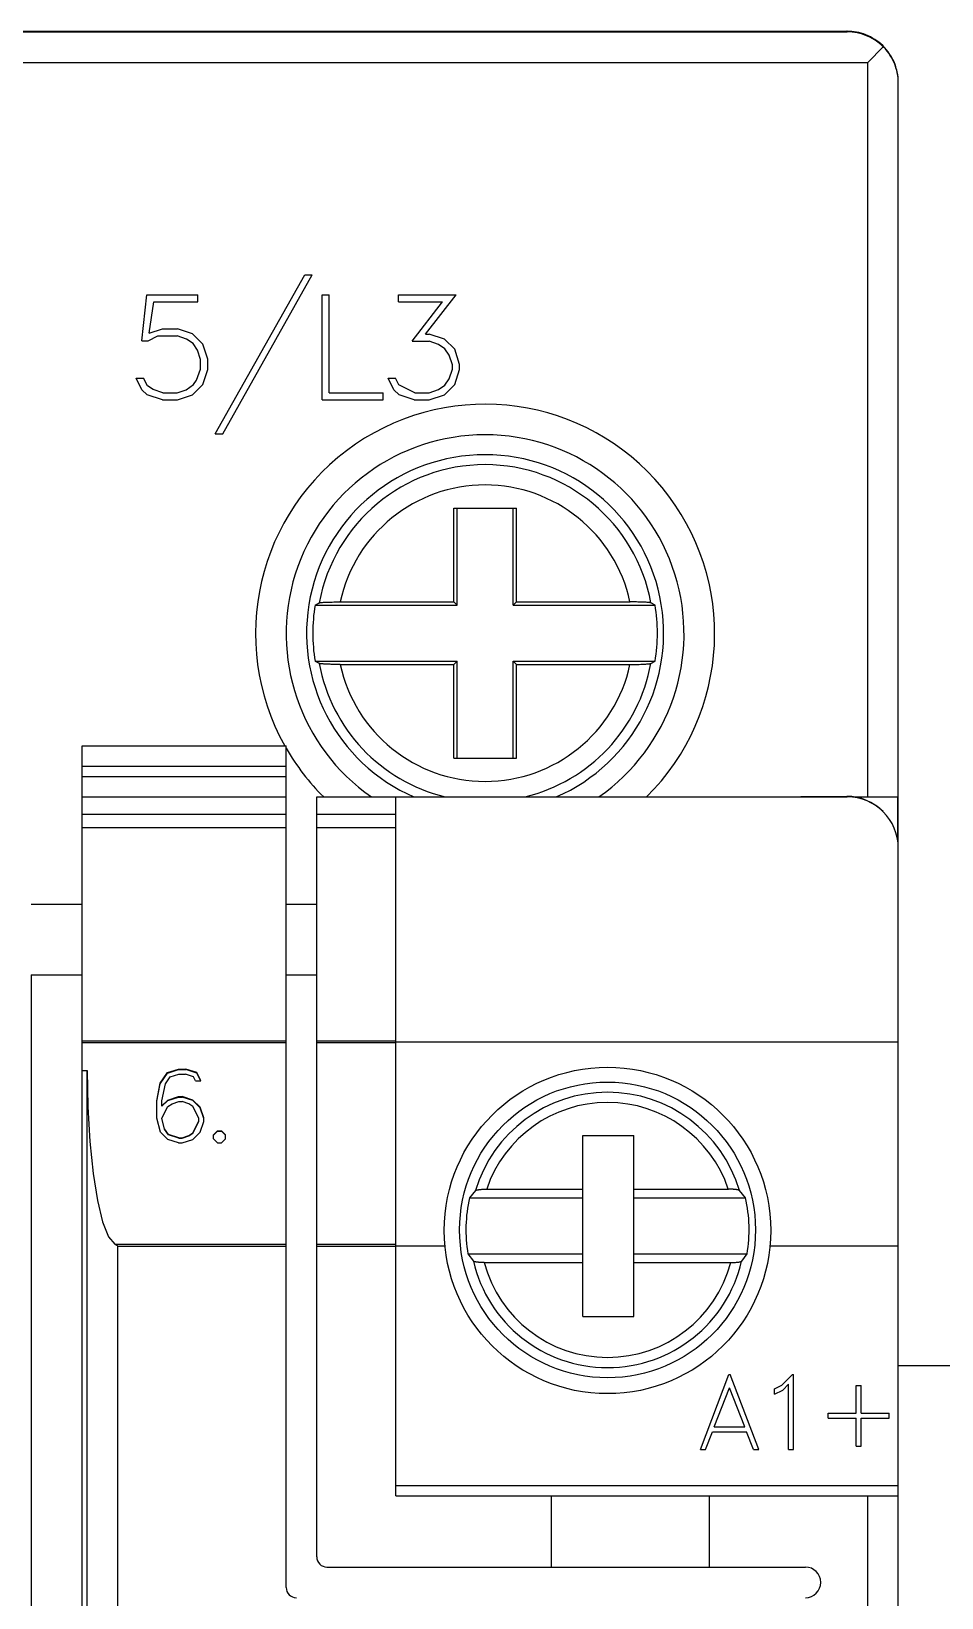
# Model space of a CAD drawing. Header units: millimetres. Extents: x -72 to 2978, y -1067 to 2817.
# Drawn here: x 2260.42 to 2278.27, y 231.93 to 262.64 of the extents above; entities that cross this region are included whole.
import ezdxf

# ---------------------------------------------------------------- set-up
doc = ezdxf.new("R2010")
doc.units = ezdxf.units.MM
doc.layers.add('10000_FRONT', color=7, linetype='Continuous')

msp = doc.modelspace()

# ---------------------------------------------------------------- linework, layer by layer
msp.add_line((2277.418, 235.125), (2277.418, 241.125))
at = {"color": 6, "linetype": 'ByBlock'}
msp.add_line((2277.418, 236.476), (2283.918, 236.476), dxfattribs=at)
at = {"layer": '10000_FRONT', "color": 7, "linetype": 'Continuous', "lineweight": 25}
for p, q in [((2233.418, 262.626), (2276.418, 262.626)), ((2233.428, 262.636), (2276.408, 262.636)), ((2276.462, 262.635), (2276.418, 262.636)), ((2276.466, 262.625), (2276.418, 262.626)), ((2276.507, 262.632), (2276.462, 262.635)), ((2276.515, 262.621), (2276.466, 262.625)), ((2276.552, 262.627), (2276.507, 262.632)), ((2276.564, 262.615), (2276.515, 262.621)), ((2276.598, 262.62), (2276.552, 262.627)), ((2276.615, 262.606), (2276.564, 262.615)), ((2276.645, 262.61), (2276.598, 262.62)), ((2276.665, 262.595), (2276.615, 262.606)), ((2276.691, 262.598), (2276.645, 262.61)), ((2276.715, 262.581), (2276.665, 262.595)), ((2276.737, 262.584), (2276.691, 262.598)), ((2276.765, 262.564), (2276.715, 262.581)), ((2276.782, 262.567), (2276.737, 262.584)), ((2276.814, 262.544), (2276.765, 262.564)), ((2276.827, 262.549), (2276.782, 262.567)), ((2276.862, 262.522), (2276.814, 262.544)), ((2276.818, 262.026), (2277.125, 262.333)), ((2276.871, 262.527), (2276.827, 262.549)), ((2276.909, 262.497), (2276.862, 262.522)), ((2276.914, 262.504), (2276.871, 262.527)), ((2276.955, 262.47), (2276.909, 262.497)), ((2276.956, 262.479), (2276.914, 262.504)), ((2276.999, 262.44), (2276.955, 262.47)), ((2276.997, 262.452), (2276.956, 262.479)), ((2277.036, 262.423), (2276.997, 262.452)), ((2277.041, 262.408), (2276.999, 262.44)), ((2277.074, 262.39), (2277.036, 262.423)), ((2277.083, 262.373), (2277.041, 262.408)), ((2277.113, 262.355), (2277.074, 262.39)), ((2277.125, 262.333), (2277.083, 262.373)), ((2277.151, 262.316), (2277.113, 262.355)), ((2277.165, 262.291), (2277.125, 262.333)), ((2277.187, 262.275), (2277.151, 262.316)), ((2277.2, 262.249), (2277.165, 262.291)), ((2277.222, 262.231), (2277.187, 262.275)), ((2233.018, 262.026), (2276.818, 262.026)), ((2276.818, 247.626), (2276.818, 262.026)), ((2277.232, 262.207), (2277.2, 262.249)), ((2277.254, 262.184), (2277.222, 262.231)), ((2277.262, 262.163), (2277.232, 262.207)), ((2277.284, 262.136), (2277.254, 262.184)), ((2277.289, 262.117), (2277.262, 262.163)), ((2277.311, 262.086), (2277.284, 262.136)), ((2277.314, 262.07), (2277.289, 262.117)), ((2277.335, 262.036), (2277.311, 262.086)), ((2277.336, 262.022), (2277.314, 262.07)), ((2277.33, 262.036), (2277.335, 262.036)), ((2277.356, 261.973), (2277.336, 262.022)), ((2277.373, 261.923), (2277.356, 261.973)), ((2277.387, 261.873), (2277.373, 261.923)), ((2277.398, 261.823), (2277.387, 261.873)), ((2277.407, 261.772), (2277.398, 261.823)), ((2277.413, 261.723), (2277.407, 261.772)), ((2277.417, 261.674), (2277.413, 261.723)), ((2277.418, 261.626), (2277.417, 261.674)), ((2277.418, 247.626), (2277.418, 261.626)), ((2264.028, 254.744), (2265.782, 257.86)), ((2264.177, 254.744), (2265.93, 257.86)), ((2265.782, 257.86), (2265.93, 257.86)), ((2262.587, 256.568), (2262.687, 257.468)), ((2262.687, 257.468), (2263.689, 257.468)), ((2263.689, 257.331), (2263.689, 257.468)), ((2266.124, 257.468), (2266.261, 257.468)), ((2266.124, 255.41), (2266.124, 257.468)), ((2266.261, 255.547), (2266.261, 257.468)), ((2267.623, 257.468), (2268.754, 257.468)), ((2267.623, 257.331), (2267.623, 257.468)), ((2268.151, 256.701), (2268.754, 257.468)), ((2262.734, 256.717), (2262.822, 257.331)), ((2262.822, 257.331), (2263.689, 257.331)), ((2267.623, 257.331), (2268.484, 257.331)), ((2267.889, 256.561), (2268.484, 257.331)), ((2262.734, 256.717), (2262.993, 256.802)), ((2262.993, 256.802), (2263.286, 256.802)), ((2263.582, 256.704), (2263.286, 256.802)), ((2262.587, 256.568), (2262.712, 256.568)), ((2262.712, 256.568), (2262.904, 256.665)), ((2262.904, 256.665), (2263.281, 256.665)), ((2263.464, 256.601), (2263.281, 256.665)), ((2263.593, 256.515), (2263.464, 256.601)), ((2263.783, 256.502), (2263.582, 256.704)), ((2263.679, 256.385), (2263.593, 256.515)), ((2263.881, 256.206), (2263.783, 256.502)), ((2267.889, 256.561), (2268.219, 256.561)), ((2268.151, 256.701), (2268.224, 256.701)), ((2268.403, 256.498), (2268.219, 256.561)), ((2268.521, 256.602), (2268.224, 256.701)), ((2268.531, 256.414), (2268.403, 256.498)), ((2268.722, 256.402), (2268.521, 256.602)), ((2263.741, 256.2), (2263.679, 256.385)), ((2263.741, 256.013), (2263.741, 256.2)), ((2263.881, 256.007), (2263.881, 256.206)), ((2268.617, 256.284), (2268.531, 256.414)), ((2268.68, 256.1), (2268.617, 256.284)), ((2268.819, 256.106), (2268.722, 256.402)), ((2262.592, 255.609), (2262.479, 255.836)), ((2262.479, 255.836), (2262.624, 255.836)), ((2262.699, 255.686), (2262.624, 255.836)), ((2263.658, 255.794), (2263.741, 256.013)), ((2263.783, 255.71), (2263.881, 256.007)), ((2267.53, 255.609), (2267.418, 255.836)), ((2267.418, 255.836), (2267.563, 255.836)), ((2267.628, 255.702), (2267.563, 255.836)), ((2268.531, 255.696), (2268.617, 255.825)), ((2268.617, 255.825), (2268.68, 256.01)), ((2268.68, 256.01), (2268.68, 256.1)), ((2268.722, 255.709), (2268.819, 256.004)), ((2268.819, 256.004), (2268.819, 256.106)), ((2262.696, 255.508), (2262.592, 255.609)), ((2262.993, 255.41), (2262.696, 255.508)), ((2262.814, 255.612), (2262.699, 255.686)), ((2262.998, 255.547), (2262.814, 255.612)), ((2262.998, 255.547), (2263.281, 255.547)), ((2263.281, 255.547), (2263.456, 255.605)), ((2263.286, 255.41), (2263.582, 255.51)), ((2263.456, 255.605), (2263.603, 255.711)), ((2263.582, 255.51), (2263.783, 255.71)), ((2263.603, 255.711), (2263.658, 255.794)), ((2266.261, 255.547), (2267.318, 255.547)), ((2267.318, 255.41), (2267.318, 255.547)), ((2267.635, 255.508), (2267.53, 255.609)), ((2267.939, 255.547), (2267.628, 255.702)), ((2267.931, 255.41), (2267.635, 255.508)), ((2267.939, 255.547), (2268.219, 255.547)), ((2268.219, 255.547), (2268.403, 255.612)), ((2268.224, 255.41), (2268.521, 255.509)), ((2268.403, 255.612), (2268.531, 255.696)), ((2268.521, 255.509), (2268.722, 255.709)), ((2262.993, 255.41), (2263.286, 255.41)), ((2266.124, 255.41), (2267.318, 255.41)), ((2267.931, 255.41), (2268.224, 255.41)), ((2264.028, 254.744), (2264.177, 254.744)), ((2268.705, 253.286), (2269.931, 253.286)), ((2268.705, 251.449), (2268.705, 253.286)), ((2268.768, 251.386), (2268.768, 253.286)), ((2269.868, 251.386), (2269.868, 253.286)), ((2269.931, 251.449), (2269.931, 253.286)), ((2265.986, 251.386), (2265.997, 251.392)), ((2265.986, 251.386), (2268.768, 251.386)), ((2265.997, 251.392), (2266.009, 251.399)), ((2266.009, 251.399), (2266.021, 251.405)), ((2266.021, 251.405), (2266.032, 251.411)), ((2266.032, 251.411), (2266.044, 251.417)), ((2266.044, 251.417), (2266.056, 251.424)), ((2266.056, 251.424), (2266.067, 251.43)), ((2266.067, 251.43), (2266.072, 251.431)), ((2266.072, 251.431), (2266.079, 251.433)), ((2266.079, 251.433), (2266.088, 251.435)), ((2266.088, 251.435), (2266.1, 251.436)), ((2266.1, 251.436), (2266.113, 251.438)), ((2266.113, 251.438), (2266.13, 251.439)), ((2266.13, 251.439), (2266.149, 251.441)), ((2266.149, 251.441), (2266.169, 251.442)), ((2266.169, 251.442), (2266.19, 251.443)), ((2266.19, 251.443), (2266.214, 251.444)), ((2266.214, 251.444), (2266.239, 251.445)), ((2266.239, 251.445), (2266.267, 251.446)), ((2266.267, 251.446), (2266.295, 251.447)), ((2266.295, 251.447), (2266.323, 251.447)), ((2266.323, 251.447), (2266.352, 251.448)), ((2266.352, 251.448), (2266.383, 251.448)), ((2266.383, 251.448), (2266.415, 251.449)), ((2266.415, 251.449), (2266.447, 251.449)), ((2266.447, 251.449), (2266.477, 251.449)), ((2266.477, 251.449), (2268.705, 251.449)), ((2268.768, 251.386), (2268.705, 251.449)), ((2269.868, 251.386), (2269.931, 251.449)), ((2269.868, 251.386), (2272.651, 251.386)), ((2269.931, 251.449), (2272.159, 251.449)), ((2272.184, 251.449), (2272.159, 251.449)), ((2272.21, 251.449), (2272.184, 251.449)), ((2272.237, 251.449), (2272.21, 251.449)), ((2272.263, 251.448), (2272.237, 251.449)), ((2272.288, 251.448), (2272.263, 251.448)), ((2272.312, 251.447), (2272.288, 251.448)), ((2272.335, 251.447), (2272.312, 251.447)), ((2272.359, 251.446), (2272.335, 251.447)), ((2272.382, 251.446), (2272.359, 251.446)), ((2272.404, 251.445), (2272.382, 251.446)), ((2272.425, 251.444), (2272.404, 251.445)), ((2272.444, 251.443), (2272.425, 251.444)), ((2272.462, 251.442), (2272.444, 251.443)), ((2272.479, 251.441), (2272.462, 251.442)), ((2272.495, 251.44), (2272.479, 251.441)), ((2272.51, 251.439), (2272.495, 251.44)), ((2272.523, 251.438), (2272.51, 251.439)), ((2272.535, 251.436), (2272.523, 251.438)), ((2272.544, 251.435), (2272.535, 251.436)), ((2272.553, 251.434), (2272.544, 251.435)), ((2272.56, 251.433), (2272.553, 251.434)), ((2272.565, 251.431), (2272.56, 251.433)), ((2272.569, 251.43), (2272.565, 251.431)), ((2272.58, 251.424), (2272.569, 251.43)), ((2272.592, 251.417), (2272.58, 251.424)), ((2272.604, 251.411), (2272.592, 251.417)), ((2272.615, 251.405), (2272.604, 251.411)), ((2272.627, 251.399), (2272.615, 251.405)), ((2272.639, 251.392), (2272.627, 251.399)), ((2272.651, 251.386), (2272.639, 251.392)), ((2265.997, 250.28), (2265.986, 250.286)), ((2265.986, 250.286), (2268.768, 250.286)), ((2266.009, 250.273), (2265.997, 250.28)), ((2266.021, 250.267), (2266.009, 250.273)), ((2266.032, 250.261), (2266.021, 250.267)), ((2266.044, 250.255), (2266.032, 250.261)), ((2266.056, 250.249), (2266.044, 250.255)), ((2266.067, 250.242), (2266.056, 250.249)), ((2266.071, 250.241), (2266.067, 250.242)), ((2266.076, 250.24), (2266.071, 250.241)), ((2266.083, 250.238), (2266.076, 250.24)), ((2266.092, 250.237), (2266.083, 250.238)), ((2266.101, 250.236), (2266.092, 250.237)), ((2266.113, 250.235), (2266.101, 250.236)), ((2266.126, 250.233), (2266.113, 250.235)), ((2266.141, 250.232), (2266.126, 250.233)), ((2266.157, 250.231), (2266.141, 250.232)), ((2266.174, 250.23), (2266.157, 250.231)), ((2266.192, 250.229), (2266.174, 250.23)), ((2266.211, 250.228), (2266.192, 250.229)), ((2266.232, 250.227), (2266.211, 250.228)), ((2266.255, 250.227), (2266.232, 250.227)), ((2266.278, 250.226), (2266.255, 250.227)), ((2266.301, 250.225), (2266.278, 250.226)), ((2266.324, 250.225), (2266.301, 250.225)), ((2266.348, 250.224), (2266.324, 250.225)), ((2266.373, 250.224), (2266.348, 250.224)), ((2266.4, 250.224), (2266.373, 250.224)), ((2266.426, 250.223), (2266.4, 250.224)), ((2266.452, 250.223), (2266.426, 250.223)), ((2266.477, 250.223), (2266.452, 250.223)), ((2266.477, 250.223), (2268.705, 250.223)), ((2268.705, 250.223), (2268.768, 250.286)), ((2268.705, 248.386), (2268.705, 250.223)), ((2268.768, 248.386), (2268.768, 250.286)), ((2269.931, 250.223), (2269.868, 250.286)), ((2269.868, 250.286), (2272.651, 250.286)), ((2269.868, 248.386), (2269.868, 250.286)), ((2269.931, 250.223), (2272.159, 250.223)), ((2269.931, 248.386), (2269.931, 250.223)), ((2272.159, 250.223), (2272.189, 250.223)), ((2272.189, 250.223), (2272.221, 250.223)), ((2272.221, 250.223), (2272.253, 250.224)), ((2272.253, 250.224), (2272.284, 250.224)), ((2272.284, 250.224), (2272.313, 250.225)), ((2272.313, 250.225), (2272.341, 250.225)), ((2272.341, 250.225), (2272.37, 250.226)), ((2272.37, 250.226), (2272.397, 250.227)), ((2272.397, 250.227), (2272.423, 250.228)), ((2272.423, 250.228), (2272.446, 250.229)), ((2272.446, 250.229), (2272.467, 250.23)), ((2272.467, 250.23), (2272.488, 250.232)), ((2272.488, 250.232), (2272.506, 250.233)), ((2272.506, 250.233), (2272.523, 250.234)), ((2272.523, 250.234), (2272.536, 250.236)), ((2272.536, 250.236), (2272.548, 250.237)), ((2272.548, 250.237), (2272.557, 250.239)), ((2272.557, 250.239), (2272.564, 250.241)), ((2272.564, 250.241), (2272.569, 250.242)), ((2272.569, 250.242), (2272.58, 250.249)), ((2272.58, 250.249), (2272.592, 250.255)), ((2272.592, 250.255), (2272.604, 250.261)), ((2272.604, 250.261), (2272.615, 250.267)), ((2272.615, 250.267), (2272.627, 250.273)), ((2272.627, 250.273), (2272.639, 250.28)), ((2272.639, 250.28), (2272.651, 250.286)), ((2261.418, 248.626), (2265.418, 248.626)), ((2261.418, 191.626), (2261.418, 248.626)), ((2265.418, 248.226), (2265.418, 248.626)), ((2261.418, 248.226), (2265.418, 248.226)), ((2265.418, 248.026), (2265.418, 248.226)), ((2268.705, 248.386), (2269.931, 248.386)), ((2261.418, 248.026), (2265.418, 248.026)), ((2265.418, 247.626), (2265.418, 248.026)), ((2261.418, 247.626), (2265.418, 247.626)), ((2265.418, 247.289), (2265.418, 247.626)), ((2266.018, 247.626), (2267.568, 247.626)), ((2266.018, 247.289), (2266.018, 247.626)), ((2266.018, 247.626), (2266.018, 247.626)), ((2267.568, 247.626), (2276.418, 247.626)), ((2267.568, 247.626), (2267.568, 247.626)), ((2267.568, 247.289), (2267.568, 247.626)), ((2275.508, 247.636), (2276.408, 247.636)), ((2275.508, 247.626), (2275.508, 247.636)), ((2276.549, 247.626), (2276.818, 247.626)), ((2276.818, 247.626), (2277.418, 247.626)), ((2277.408, 246.767), (2277.408, 247.626)), ((2277.418, 246.634), (2277.418, 247.626)), ((2261.418, 247.289), (2265.418, 247.289)), ((2265.418, 247.026), (2265.418, 247.289)), ((2266.018, 247.289), (2267.568, 247.289)), ((2266.018, 247.026), (2266.018, 247.289)), ((2267.568, 247.026), (2267.568, 247.289)), ((2261.418, 247.026), (2265.418, 247.026)), ((2265.418, 242.842), (2265.418, 247.026)), ((2266.018, 247.026), (2267.568, 247.026)), ((2266.018, 242.842), (2266.018, 247.026)), ((2267.568, 242.842), (2267.568, 247.026)), ((2277.418, 242.823), (2277.418, 246.626)), ((2260.418, 245.526), (2261.418, 245.526)), ((2265.418, 245.526), (2266.018, 245.526)), ((2260.418, 244.136), (2261.418, 244.136)), ((2260.428, 196.136), (2260.428, 244.136)), ((2265.418, 244.136), (2266.018, 244.136)), ((2261.418, 242.842), (2265.418, 242.842)), ((2261.418, 242.808), (2265.418, 242.808)), ((2265.418, 242.808), (2265.418, 242.842)), ((2265.418, 238.856), (2265.418, 242.808)), ((2266.018, 242.842), (2267.568, 242.842)), ((2266.018, 242.808), (2266.018, 242.842)), ((2266.018, 242.808), (2267.568, 242.808)), ((2266.018, 238.856), (2266.018, 242.808)), ((2267.568, 242.808), (2267.568, 242.842)), ((2267.568, 242.823), (2277.418, 242.823)), ((2267.568, 238.856), (2267.568, 242.808)), ((2277.418, 238.826), (2277.418, 242.823)), ((2261.418, 242.265), (2261.518, 242.265)), ((2261.518, 197.987), (2261.518, 242.265)), ((2262.883, 241.67), (2262.951, 242.011)), ((2262.883, 241.661), (2262.951, 242.001)), ((2262.951, 242.011), (2263.095, 242.221)), ((2262.951, 242.001), (2263.095, 242.211)), ((2262.951, 242.001), (2262.951, 242.011)), ((2262.983, 241.665), (2263.052, 242)), ((2263.052, 242), (2263.143, 242.136)), ((2263.095, 242.221), (2263.308, 242.29)), ((2263.095, 242.211), (2263.308, 242.281)), ((2263.095, 242.211), (2263.095, 242.221)), ((2263.143, 242.136), (2263.312, 242.193)), ((2263.308, 242.29), (2263.45, 242.29)), ((2263.308, 242.281), (2263.308, 242.29)), ((2263.308, 242.281), (2263.45, 242.281)), ((2263.312, 242.193), (2263.445, 242.193)), ((2263.6, 242.14), (2263.445, 242.193)), ((2263.665, 242.221), (2263.45, 242.29)), ((2263.45, 242.281), (2263.45, 242.29)), ((2263.665, 242.211), (2263.45, 242.281)), ((2263.643, 242.057), (2263.6, 242.14)), ((2263.643, 242.057), (2263.747, 242.057)), ((2263.747, 242.057), (2263.665, 242.221)), ((2263.665, 242.211), (2263.665, 242.221)), ((2263.743, 242.057), (2263.665, 242.211)), ((2263.097, 241.681), (2263.308, 241.751)), ((2263.097, 241.673), (2263.308, 241.742)), ((2263.308, 241.751), (2263.381, 241.751)), ((2263.308, 241.742), (2263.308, 241.751)), ((2263.308, 241.742), (2263.381, 241.742)), ((2263.592, 241.681), (2263.381, 241.751)), ((2263.381, 241.742), (2263.381, 241.751)), ((2263.592, 241.673), (2263.381, 241.742)), ((2262.883, 241.328), (2262.883, 241.67)), ((2262.983, 241.569), (2263.097, 241.681)), ((2262.983, 241.561), (2263.097, 241.673)), ((2262.983, 241.569), (2262.983, 241.665)), ((2262.983, 241.561), (2262.983, 241.569)), ((2262.983, 241.329), (2263.099, 241.557)), ((2263.097, 241.673), (2263.097, 241.681)), ((2263.099, 241.557), (2263.181, 241.609)), ((2263.181, 241.609), (2263.312, 241.653)), ((2263.312, 241.653), (2263.377, 241.653)), ((2263.508, 241.609), (2263.377, 241.653)), ((2263.59, 241.557), (2263.508, 241.609)), ((2263.706, 241.327), (2263.59, 241.557)), ((2263.736, 241.54), (2263.592, 241.681)), ((2263.592, 241.673), (2263.592, 241.681)), ((2263.736, 241.532), (2263.592, 241.673)), ((2263.806, 241.332), (2263.736, 241.54)), ((2263.736, 241.532), (2263.736, 241.54)), ((2263.806, 241.324), (2263.736, 241.532)), ((2262.953, 241.052), (2262.883, 241.328)), ((2263.035, 241.121), (2262.983, 241.329)), ((2262.983, 241.321), (2262.983, 241.329)), ((2263.035, 241.113), (2262.983, 241.321)), ((2263.114, 241.006), (2263.035, 241.121)), ((2263.035, 241.113), (2263.035, 241.121)), ((2263.114, 240.999), (2263.035, 241.113)), ((2263.59, 241.038), (2263.706, 241.268)), ((2263.59, 241.03), (2263.706, 241.26)), ((2263.706, 241.268), (2263.706, 241.327)), ((2263.706, 241.26), (2263.706, 241.268)), ((2263.736, 241.052), (2263.806, 241.26)), ((2263.806, 241.26), (2263.806, 241.332)), ((2263.991, 240.999), (2264.07, 241.077)), ((2264.07, 241.077), (2264.15, 241.077)), ((2264.07, 241.07), (2264.07, 241.077)), ((2264.229, 240.999), (2264.15, 241.077)), ((2264.15, 241.07), (2264.15, 241.077)), ((2263.097, 240.912), (2262.953, 241.052)), ((2263.308, 240.842), (2263.097, 240.912)), ((2263.312, 240.94), (2263.114, 241.006)), ((2263.114, 240.999), (2263.114, 241.006)), ((2263.312, 240.933), (2263.114, 240.999)), ((2263.308, 240.842), (2263.381, 240.842)), ((2263.312, 240.94), (2263.377, 240.94)), ((2263.312, 240.933), (2263.312, 240.94)), ((2263.312, 240.933), (2263.377, 240.933)), ((2263.377, 240.94), (2263.508, 240.986)), ((2263.377, 240.933), (2263.508, 240.979)), ((2263.377, 240.933), (2263.377, 240.94)), ((2263.381, 240.842), (2263.592, 240.912)), ((2263.508, 240.986), (2263.59, 241.038)), ((2263.508, 240.979), (2263.59, 241.03)), ((2263.508, 240.979), (2263.508, 240.986)), ((2263.59, 241.03), (2263.59, 241.038)), ((2263.592, 240.912), (2263.736, 241.052)), ((2263.991, 240.992), (2264.07, 241.07)), ((2263.991, 240.92), (2263.991, 240.999)), ((2264.07, 240.842), (2263.991, 240.92)), ((2264.07, 241.07), (2264.15, 241.07)), ((2264.07, 240.842), (2264.15, 240.842)), ((2264.229, 240.992), (2264.15, 241.07)), ((2264.15, 240.842), (2264.229, 240.92)), ((2264.229, 240.92), (2264.229, 240.999)), ((2271.233, 240.986), (2272.233, 240.986)), ((2271.233, 237.436), (2271.233, 240.986)), ((2272.233, 237.436), (2272.233, 240.986)), ((2269.131, 239.907), (2269.015, 239.766)), ((2269.131, 239.907), (2269.134, 239.91)), ((2269.134, 239.91), (2269.138, 239.912)), ((2269.138, 239.912), (2269.143, 239.915)), ((2269.143, 239.915), (2269.149, 239.917)), ((2269.149, 239.917), (2269.157, 239.919)), ((2269.157, 239.919), (2269.166, 239.921)), ((2269.166, 239.921), (2269.176, 239.923)), ((2269.176, 239.923), (2269.187, 239.925)), ((2269.187, 239.925), (2269.198, 239.927)), ((2269.198, 239.927), (2269.211, 239.929)), ((2269.211, 239.929), (2269.225, 239.93)), ((2269.225, 239.93), (2269.239, 239.932)), ((2269.239, 239.932), (2269.254, 239.933)), ((2269.254, 239.933), (2269.269, 239.934)), ((2269.269, 239.934), (2269.284, 239.935)), ((2269.284, 239.935), (2269.3, 239.935)), ((2269.3, 239.935), (2269.317, 239.936)), ((2269.317, 239.936), (2269.333, 239.936)), ((2269.333, 239.936), (2269.35, 239.936)), ((2269.35, 239.936), (2271.233, 239.936)), ((2272.233, 239.936), (2274.087, 239.936)), ((2274.1, 239.936), (2274.087, 239.936)), ((2274.114, 239.936), (2274.1, 239.936)), ((2274.127, 239.935), (2274.114, 239.936)), ((2274.141, 239.935), (2274.127, 239.935)), ((2274.154, 239.934), (2274.141, 239.935)), ((2274.167, 239.934), (2274.154, 239.934)), ((2274.179, 239.933), (2274.167, 239.934)), ((2274.191, 239.932), (2274.179, 239.933)), ((2274.203, 239.931), (2274.191, 239.932)), ((2274.215, 239.93), (2274.203, 239.931)), ((2274.226, 239.929), (2274.215, 239.93)), ((2274.237, 239.927), (2274.226, 239.929)), ((2274.246, 239.926), (2274.237, 239.927)), ((2274.255, 239.924), (2274.246, 239.926)), ((2274.264, 239.923), (2274.255, 239.924)), ((2274.272, 239.921), (2274.264, 239.923)), ((2274.28, 239.919), (2274.272, 239.921)), ((2274.286, 239.917), (2274.28, 239.919)), ((2274.291, 239.915), (2274.286, 239.917)), ((2274.296, 239.914), (2274.291, 239.915)), ((2274.3, 239.911), (2274.296, 239.914)), ((2274.303, 239.909), (2274.3, 239.911)), ((2274.305, 239.907), (2274.303, 239.909)), ((2274.421, 239.766), (2274.306, 239.907)), ((2269.015, 239.766), (2271.233, 239.766)), ((2272.233, 239.766), (2274.421, 239.766)), ((2262.067, 238.851), (2262.058, 238.856)), ((2262.058, 238.856), (2265.418, 238.856)), ((2262.075, 238.846), (2262.067, 238.851)), ((2262.084, 238.841), (2262.075, 238.846)), ((2262.093, 238.836), (2262.084, 238.841)), ((2262.101, 238.831), (2262.093, 238.836)), ((2262.11, 238.826), (2262.101, 238.831)), ((2262.118, 238.821), (2262.11, 238.826)), ((2262.118, 238.821), (2265.418, 238.821)), ((2262.118, 201.431), (2262.118, 238.821)), ((2265.418, 238.821), (2265.418, 238.856)), ((2265.418, 232.126), (2265.418, 238.821)), ((2266.018, 238.856), (2267.568, 238.856)), ((2266.018, 238.821), (2266.018, 238.856)), ((2266.018, 238.821), (2267.568, 238.821)), ((2266.018, 232.726), (2266.018, 238.821)), ((2267.568, 238.821), (2267.568, 238.856)), ((2267.568, 238.826), (2268.532, 238.826)), ((2267.568, 233.926), (2267.568, 238.821)), ((2268.982, 238.666), (2271.233, 238.666)), ((2268.982, 238.666), (2269.088, 238.525)), ((2272.233, 238.666), (2274.454, 238.666)), ((2274.348, 238.525), (2274.454, 238.666)), ((2274.904, 238.826), (2277.418, 238.826)), ((2277.418, 234.126), (2277.418, 238.826)), ((2269.09, 238.523), (2269.088, 238.525)), ((2269.093, 238.521), (2269.09, 238.523)), ((2269.097, 238.519), (2269.093, 238.521)), ((2269.101, 238.517), (2269.097, 238.519)), ((2269.107, 238.515), (2269.101, 238.517)), ((2269.113, 238.513), (2269.107, 238.515)), ((2269.12, 238.511), (2269.113, 238.513)), ((2269.128, 238.51), (2269.12, 238.511)), ((2269.136, 238.508), (2269.128, 238.51)), ((2269.145, 238.506), (2269.136, 238.508)), ((2269.154, 238.505), (2269.145, 238.506)), ((2269.164, 238.504), (2269.154, 238.505)), ((2269.175, 238.502), (2269.164, 238.504)), ((2269.186, 238.501), (2269.175, 238.502)), ((2269.198, 238.5), (2269.186, 238.501)), ((2269.21, 238.499), (2269.198, 238.5)), ((2269.222, 238.498), (2269.21, 238.499)), ((2269.235, 238.498), (2269.222, 238.498)), ((2269.248, 238.497), (2269.235, 238.498)), ((2269.261, 238.497), (2269.248, 238.497)), ((2269.275, 238.496), (2269.261, 238.497)), ((2269.288, 238.496), (2269.275, 238.496)), ((2269.301, 238.496), (2269.288, 238.496)), ((2269.301, 238.496), (2271.233, 238.496)), ((2272.233, 238.496), (2274.135, 238.496)), ((2274.135, 238.496), (2274.151, 238.496)), ((2274.151, 238.496), (2274.167, 238.496)), ((2274.167, 238.496), (2274.184, 238.497)), ((2274.184, 238.497), (2274.2, 238.498)), ((2274.2, 238.498), (2274.215, 238.498)), ((2274.215, 238.498), (2274.229, 238.499)), ((2274.229, 238.499), (2274.244, 238.501)), ((2274.244, 238.501), (2274.258, 238.502)), ((2274.258, 238.502), (2274.271, 238.504)), ((2274.271, 238.504), (2274.283, 238.505)), ((2274.283, 238.505), (2274.294, 238.507)), ((2274.294, 238.507), (2274.305, 238.509)), ((2274.305, 238.509), (2274.314, 238.511)), ((2274.314, 238.511), (2274.323, 238.513)), ((2274.323, 238.513), (2274.33, 238.515)), ((2274.33, 238.515), (2274.336, 238.517)), ((2274.336, 238.517), (2274.341, 238.52)), ((2274.341, 238.52), (2274.345, 238.522)), ((2274.345, 238.522), (2274.348, 238.525)), ((2271.233, 237.436), (2272.233, 237.436)), ((2273.538, 234.829), (2274.099, 236.299)), ((2274.099, 236.299), (2274.121, 236.299)), ((2274.682, 234.829), (2274.121, 236.299)), ((2275.138, 236.092), (2275.346, 236.299)), ((2275.346, 236.299), (2275.367, 236.299)), ((2275.367, 234.829), (2275.367, 236.299)), ((2273.812, 235.277), (2274.11, 236.042)), ((2274.408, 235.277), (2274.11, 236.042)), ((2274.994, 236.019), (2275.138, 236.092)), ((2274.994, 235.916), (2274.994, 236.019)), ((2274.994, 235.916), (2275.157, 235.996)), ((2275.157, 235.996), (2275.269, 236.109)), ((2275.269, 234.829), (2275.269, 236.109)), ((2276.593, 236.089), (2276.691, 236.089)), ((2276.593, 235.543), (2276.593, 236.089)), ((2276.691, 235.543), (2276.691, 236.089)), ((2273.812, 235.277), (2274.408, 235.277)), ((2276.045, 235.543), (2276.593, 235.543)), ((2276.045, 235.445), (2276.045, 235.543)), ((2276.045, 235.445), (2276.593, 235.445)), ((2276.593, 234.899), (2276.593, 235.445)), ((2276.691, 235.543), (2277.24, 235.543)), ((2276.691, 235.445), (2277.24, 235.445)), ((2276.691, 234.899), (2276.691, 235.445)), ((2277.24, 235.445), (2277.24, 235.543)), ((2273.64, 234.829), (2273.775, 235.179)), ((2273.775, 235.179), (2274.445, 235.179)), ((2274.581, 234.829), (2274.445, 235.179)), ((2273.538, 234.829), (2273.64, 234.829)), ((2274.581, 234.829), (2274.682, 234.829)), ((2275.269, 234.829), (2275.367, 234.829)), ((2276.593, 234.899), (2276.691, 234.899)), ((2267.568, 234.126), (2277.418, 234.126)), ((2277.418, 233.926), (2277.418, 234.126)), ((2267.568, 233.926), (2277.418, 233.926)), ((2270.618, 232.526), (2270.618, 233.926)), ((2273.718, 232.526), (2273.718, 233.926)), ((2276.818, 206.326), (2276.818, 233.926)), ((2277.418, 206.326), (2277.418, 233.926)), ((2266.218, 232.526), (2275.598, 232.526))]:
    msp.add_line(p, q, dxfattribs=at)
msp.add_lwpolyline([(2261.518, 242.265), (2261.531, 241.55), (2261.57, 240.867), (2261.633, 240.245), (2261.718, 239.713), (2261.82, 239.292), (2261.935, 239.002), (2262.058, 238.856)], dxfattribs=at)
for centre, radius in [((2271.718, 239.126), 3.2), ((2271.718, 239.136), 2.9)]:
    msp.add_circle(centre, radius, dxfattribs=at)
for centre, radius, start, end in [((2276.408, 261.636), 1, 44.5948, 90), ((2276.418, 261.636), 1, 0, 23.5783), ((2269.318, 250.826), 4.5, 314.6748, 209.2681), ((2269.318, 250.826), 3.9, 304.8641, 235.1371), ((2269.318, 250.836), 3.5, 293.4889, 246.5111), ((2269.318, 250.836), 3.304, 10.3512, 169.6488), ((2269.318, 250.836), 2.906, 12.1754, 167.8246), ((2269.318, 250.836), 3.378, 170.6281, 189.3718), ((2269.318, 250.836), 3.378, 350.6282, 9.3719), ((2269.318, 250.836), 3.304, 190.3512, 256.2651), ((2269.318, 250.836), 2.906, 192.1754, 347.8246), ((2269.318, 250.836), 3.304, 283.7349, 349.6488), ((2269.318, 250.826), 4.5, 209.9267, 225.3251), ((2276.408, 246.636), 1, 44.5949, 90), ((2276.418, 246.626), 1, 0, 90), ((2271.718, 239.136), 2.7, 90, 163.4023), ((2271.718, 239.136), 2.7, 16.5977, 90), ((2271.718, 239.136), 2.5, 18.6629, 161.3371), ((2271.718, 239.136), 2.776, 166.8814, 189.7486), ((2271.718, 239.136), 2.776, 350.2514, 13.1186), ((2271.718, 239.136), 2.7, 193.0846, 346.9154), ((2271.718, 239.136), 2.5, 194.8328, 345.1672), ((2266.218, 232.726), 0.2, 180, 270.0001), ((2275.598, 232.226), 0.3, 270.0001, 89.9999), ((2265.618, 232.126), 0.2, 180.0001, 269.9999)]:
    msp.add_arc(centre, radius, start, end, dxfattribs=at)

doc.saveas('drawing.dxf')
